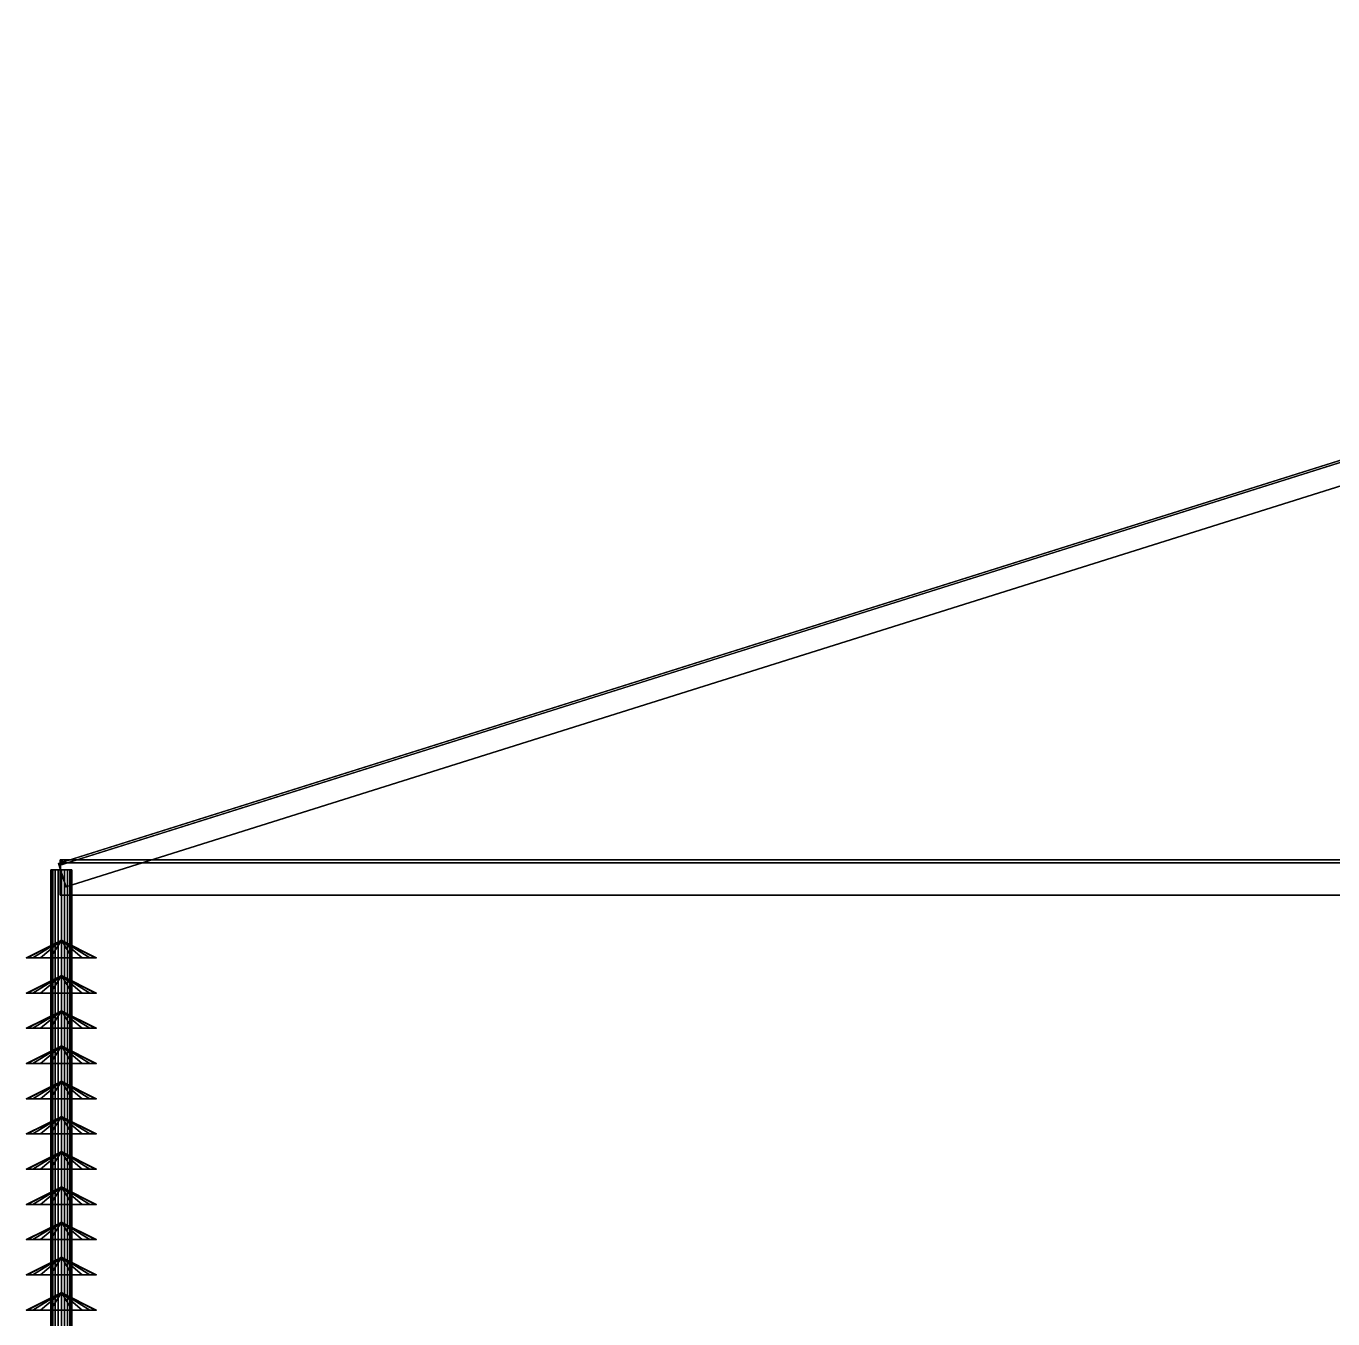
# Model space of a CAD drawing. Extents: x -14.2 to 13.4, y -20.5 to 46.3.
# Drawn here: x -8.95 to -5.24, y 32.225 to 35.896 of the extents above; entities that cross this region are included whole.
import ezdxf

# ---------------------------------------------------------------- set-up
doc = ezdxf.new("R2010")
doc.units = 0

msp = doc.modelspace()

# ---------------------------------------------------------------- linework, layer by layer
at = {"layer": '1', "color": 5}
for points in [[(-1.3083, 35.8931, 1.0196), (-8.8583, 33.5181, 0.0196), (-8.8499, 33.5207, -0.0499), (-1.2999, 35.8957, 0.9501)], [(-1.2999, 35.8957, -0.9501), (-8.8499, 33.5207, 0.0499), (-8.8583, 33.5181, -0.0196), (-1.3083, 35.8931, -1.0196)], [(-1.2873, 35.8263, 1.0196), (-8.8373, 33.4513, 0.0196), (-8.8583, 33.5181, 0.0196), (-1.3083, 35.8931, 1.0196)], [(-1.3083, 35.8931, -1.0196), (-8.8583, 33.5181, -0.0196), (-8.8373, 33.4513, -0.0196), (-1.2873, 35.8263, -1.0196)], [(-1.2981, 35.89, 0.9501), (-8.8481, 33.515, -0.0499), (-8.8558, 33.5126, 0.0136), (-1.3058, 35.8876, 1.0136)], [(-1.3058, 35.8876, -1.0136), (-8.8558, 33.5126, -0.0136), (-8.8481, 33.515, 0.0499), (-1.2981, 35.89, -0.9501)], [(-1.3058, 35.8876, 1.0136), (-8.8558, 33.5126, 0.0136), (-8.8366, 33.4515, 0.0136), (-1.2866, 35.8265, 1.0136)], [(-1.2866, 35.8265, -1.0136), (-8.8366, 33.4515, -0.0136), (-8.8558, 33.5126, -0.0136), (-1.3058, 35.8876, -1.0136)], [(-1.2999, 35.8957, 0.9501), (-8.8499, 33.5207, -0.0499), (-8.8481, 33.515, -0.0499), (-1.2981, 35.89, 0.9501)], [(-1.2981, 35.89, -0.9501), (-8.8481, 33.515, 0.0499), (-8.8499, 33.5207, 0.0499), (-1.2999, 35.8957, -0.9501)], [(-1.2866, 35.8265, 1.0136), (-8.8366, 33.4515, 0.0136), (-8.8373, 33.4513, 0.0196), (-1.2873, 35.8263, 1.0196)], [(-1.2873, 35.8263, -1.0196), (-8.8373, 33.4513, -0.0196), (-8.8366, 33.4515, -0.0136), (-1.2866, 35.8265, -1.0136)], [(-8.8583, 33.5181, 0.0196), (-8.8481, 33.515, -0.0499), (-8.8499, 33.5207, -0.0499)], [(-8.8583, 33.5181, -0.0196), (-8.8499, 33.5207, 0.0499), (-8.8481, 33.515, 0.0499)], [(-8.8583, 33.5181, 0.0196), (-8.8373, 33.4513, 0.0196), (-8.8366, 33.4515, 0.0136)], [(-8.8583, 33.5181, 0.0196), (-8.8366, 33.4515, 0.0136), (-8.8558, 33.5126, 0.0136)], [(-8.8583, 33.5181, 0.0196), (-8.8558, 33.5126, 0.0136), (-8.8481, 33.515, -0.0499)], [(-8.8583, 33.5181, -0.0196), (-8.8481, 33.515, 0.0499), (-8.8558, 33.5126, -0.0136)], [(-8.8583, 33.5181, -0.0196), (-8.8558, 33.5126, -0.0136), (-8.8366, 33.4515, -0.0136)], [(-8.8583, 33.5181, -0.0196), (-8.8366, 33.4515, -0.0136), (-8.8373, 33.4513, -0.0196)]]:
    msp.add_3dface(points, dxfattribs=at)
at = {"layer": '1', "color": 3}
for points in [[(-1.3037, 33.428, 1.0277), (-8.8537, 33.428, 0.0277), (-8.8537, 33.528, 0.0277), (-1.3037, 33.528, 1.0277)], [(-1.3037, 33.528, 1.0277), (-8.8537, 33.528, 0.0277), (-8.8405, 33.528, -0.0714), (-1.2905, 33.528, 0.9286)], [(-8.8537, 33.528, 0.0277), (-8.8537, 33.428, 0.0277), (-8.8526, 33.428, 0.0198)], [(-8.8537, 33.528, 0.0277), (-8.8526, 33.428, 0.0198), (-8.8526, 33.52, 0.0198)], [(-8.8537, 33.528, 0.0277), (-8.8526, 33.52, 0.0198), (-8.8405, 33.52, -0.0714)], [(-8.8537, 33.528, 0.0277), (-8.8405, 33.52, -0.0714), (-8.8405, 33.528, -0.0714)], [(-1.2905, 33.528, -0.9286), (-8.8405, 33.528, 0.0714), (-8.8537, 33.528, -0.0277), (-1.3037, 33.528, -1.0277)], [(-1.3037, 33.528, -1.0277), (-8.8537, 33.528, -0.0277), (-8.8537, 33.428, -0.0277), (-1.3037, 33.428, -1.0277)], [(-8.8537, 33.528, -0.0277), (-8.8405, 33.528, 0.0714), (-8.8405, 33.52, 0.0714)], [(-8.8537, 33.528, -0.0277), (-8.8405, 33.52, 0.0714), (-8.8526, 33.52, -0.0198)], [(-8.8537, 33.528, -0.0277), (-8.8526, 33.52, -0.0198), (-8.8526, 33.428, -0.0198)], [(-8.8537, 33.528, -0.0277), (-8.8526, 33.428, -0.0198), (-8.8537, 33.428, -0.0277)], [(-1.3026, 33.52, 1.0198), (-8.8526, 33.52, 0.0198), (-8.8526, 33.428, 0.0198), (-1.3026, 33.428, 1.0198)], [(-1.2905, 33.52, 0.9286), (-8.8405, 33.52, -0.0714), (-8.8526, 33.52, 0.0198), (-1.3026, 33.52, 1.0198)], [(-1.3026, 33.52, -1.0198), (-8.8526, 33.52, -0.0198), (-8.8405, 33.52, 0.0714), (-1.2905, 33.52, -0.9286)], [(-1.3026, 33.428, -1.0198), (-8.8526, 33.428, -0.0198), (-8.8526, 33.52, -0.0198), (-1.3026, 33.52, -1.0198)], [(-1.2905, 33.528, 0.9286), (-8.8405, 33.528, -0.0714), (-8.8405, 33.52, -0.0714), (-1.2905, 33.52, 0.9286)], [(-1.2905, 33.52, -0.9286), (-8.8405, 33.52, 0.0714), (-8.8405, 33.528, 0.0714), (-1.2905, 33.528, -0.9286)], [(-1.3026, 33.428, 1.0198), (-8.8526, 33.428, 0.0198), (-8.8537, 33.428, 0.0277), (-1.3037, 33.428, 1.0277)], [(-1.3037, 33.428, -1.0277), (-8.8537, 33.428, -0.0277), (-8.8526, 33.428, -0.0198), (-1.3026, 33.428, -1.0198)]]:
    msp.add_3dface(points, dxfattribs=at)
at = {"layer": '2', "color": 7}
for points in [[(-8.8785, 33.5, 0.0093), (-8.8785, 28.5, 0.0093), (-8.88, 28.5), (-8.88, 33.5)], [(-8.88, 33.5), (-8.88, 28.5), (-8.8785, 28.5, -0.0093), (-8.8785, 33.5, -0.0093)], [(-8.82, 33.5), (-8.8785, 33.5, 0.0093), (-8.88, 33.5)], [(-8.82, 33.5), (-8.88, 33.5), (-8.8785, 33.5, -0.0093)], [(-8.8743, 33.5, 0.0176), (-8.8743, 28.5, 0.0176), (-8.8785, 28.5, 0.0093), (-8.8785, 33.5, 0.0093)], [(-8.8785, 33.5, -0.0093), (-8.8785, 28.5, -0.0093), (-8.8743, 28.5, -0.0176), (-8.8743, 33.5, -0.0176)], [(-8.82, 33.5), (-8.8743, 33.5, 0.0176), (-8.8785, 33.5, 0.0093)], [(-8.82, 33.5), (-8.8785, 33.5, -0.0093), (-8.8743, 33.5, -0.0176)], [(-8.8676, 33.5, 0.0243), (-8.8676, 28.5, 0.0243), (-8.8743, 28.5, 0.0176), (-8.8743, 33.5, 0.0176)], [(-8.8743, 33.5, -0.0176), (-8.8743, 28.5, -0.0176), (-8.8676, 28.5, -0.0243), (-8.8676, 33.5, -0.0243)], [(-8.82, 33.5), (-8.8676, 33.5, 0.0243), (-8.8743, 33.5, 0.0176)], [(-8.82, 33.5), (-8.8743, 33.5, -0.0176), (-8.8676, 33.5, -0.0243)], [(-8.8593, 33.5, 0.0285), (-8.8593, 28.5, 0.0285), (-8.8676, 28.5, 0.0243), (-8.8676, 33.5, 0.0243)], [(-8.8676, 33.5, -0.0243), (-8.8676, 28.5, -0.0243), (-8.8593, 28.5, -0.0285), (-8.8593, 33.5, -0.0285)], [(-8.82, 33.5), (-8.8593, 33.5, 0.0285), (-8.8676, 33.5, 0.0243)], [(-8.82, 33.5), (-8.8676, 33.5, -0.0243), (-8.8593, 33.5, -0.0285)], [(-8.85, 33.5, 0.03), (-8.85, 28.5, 0.03), (-8.8593, 28.5, 0.0285), (-8.8593, 33.5, 0.0285)], [(-8.8593, 33.5, -0.0285), (-8.8593, 28.5, -0.0285), (-8.85, 28.5, -0.03), (-8.85, 33.5, -0.03)], [(-8.82, 33.5), (-8.85, 33.5, 0.03), (-8.8593, 33.5, 0.0285)], [(-8.82, 33.5), (-8.8593, 33.5, -0.0285), (-8.85, 33.5, -0.03)], [(-8.8407, 33.5, 0.0285), (-8.8407, 28.5, 0.0285), (-8.85, 28.5, 0.03), (-8.85, 33.5, 0.03)], [(-8.85, 33.5, -0.03), (-8.85, 28.5, -0.03), (-8.8407, 28.5, -0.0285), (-8.8407, 33.5, -0.0285)], [(-8.82, 33.5), (-8.8407, 33.5, 0.0285), (-8.85, 33.5, 0.03)], [(-8.82, 33.5), (-8.85, 33.5, -0.03), (-8.8407, 33.5, -0.0285)], [(-8.8324, 33.5, 0.0243), (-8.8324, 28.5, 0.0243), (-8.8407, 28.5, 0.0285), (-8.8407, 33.5, 0.0285)], [(-8.8407, 33.5, -0.0285), (-8.8407, 28.5, -0.0285), (-8.8324, 28.5, -0.0243), (-8.8324, 33.5, -0.0243)], [(-8.82, 33.5), (-8.8324, 33.5, 0.0243), (-8.8407, 33.5, 0.0285)], [(-8.82, 33.5), (-8.8407, 33.5, -0.0285), (-8.8324, 33.5, -0.0243)], [(-8.8257, 33.5, 0.0176), (-8.8257, 28.5, 0.0176), (-8.8324, 28.5, 0.0243), (-8.8324, 33.5, 0.0243)], [(-8.8324, 33.5, -0.0243), (-8.8324, 28.5, -0.0243), (-8.8257, 28.5, -0.0176), (-8.8257, 33.5, -0.0176)], [(-8.82, 33.5), (-8.8257, 33.5, 0.0176), (-8.8324, 33.5, 0.0243)], [(-8.82, 33.5), (-8.8324, 33.5, -0.0243), (-8.8257, 33.5, -0.0176)], [(-8.8215, 33.5, 0.0093), (-8.8215, 28.5, 0.0093), (-8.8257, 28.5, 0.0176), (-8.8257, 33.5, 0.0176)], [(-8.8257, 33.5, -0.0176), (-8.8257, 28.5, -0.0176), (-8.8215, 28.5, -0.0093), (-8.8215, 33.5, -0.0093)], [(-8.82, 33.5), (-8.8215, 33.5, 0.0093), (-8.8257, 33.5, 0.0176)], [(-8.82, 33.5), (-8.8257, 33.5, -0.0176), (-8.8215, 33.5, -0.0093)], [(-8.82, 33.5), (-8.82, 28.5), (-8.8215, 28.5, 0.0093), (-8.8215, 33.5, 0.0093)], [(-8.8215, 33.5, -0.0093), (-8.8215, 28.5, -0.0093), (-8.82, 28.5), (-8.82, 33.5)], [(-8.82, 33.5), (-8.8215, 33.5, -0.0093), (-8.82, 33.5)], [(-8.85, 33.3), (-8.9451, 33.25, 0.0309), (-8.95, 33.25)], [(-8.85, 33.3), (-8.95, 33.25), (-8.9451, 33.25, -0.0309)], [(-8.85, 33.3), (-8.9309, 33.25, 0.0588), (-8.9451, 33.25, 0.0309)], [(-8.85, 33.3), (-8.9451, 33.25, -0.0309), (-8.9309, 33.25, -0.0588)], [(-8.85, 33.3), (-8.9088, 33.25, 0.0809), (-8.9309, 33.25, 0.0588)], [(-8.85, 33.3), (-8.9309, 33.25, -0.0588), (-8.9088, 33.25, -0.0809)], [(-8.85, 33.3), (-8.8809, 33.25, 0.0951), (-8.9088, 33.25, 0.0809)], [(-8.85, 33.3), (-8.9088, 33.25, -0.0809), (-8.8809, 33.25, -0.0951)], [(-8.85, 33.3), (-8.85, 33.25, 0.1), (-8.8809, 33.25, 0.0951)], [(-8.85, 33.3), (-8.8809, 33.25, -0.0951), (-8.85, 33.25, -0.1)], [(-8.85, 33.3), (-8.75, 33.25), (-8.7549, 33.25, 0.0309)], [(-8.85, 33.3), (-8.7549, 33.25, 0.0309), (-8.7691, 33.25, 0.0588)], [(-8.85, 33.3), (-8.7691, 33.25, 0.0588), (-8.7912, 33.25, 0.0809)], [(-8.85, 33.3), (-8.7912, 33.25, 0.0809), (-8.8191, 33.25, 0.0951)], [(-8.85, 33.3), (-8.8191, 33.25, 0.0951), (-8.85, 33.25, 0.1)], [(-8.85, 33.3), (-8.85, 33.25, -0.1), (-8.8191, 33.25, -0.0951)], [(-8.85, 33.3), (-8.8191, 33.25, -0.0951), (-8.7912, 33.25, -0.0809)], [(-8.85, 33.3), (-8.7912, 33.25, -0.0809), (-8.7691, 33.25, -0.0588)], [(-8.85, 33.3), (-8.7691, 33.25, -0.0588), (-8.7549, 33.25, -0.0309)], [(-8.85, 33.3), (-8.7549, 33.25, -0.0309), (-8.75, 33.25)], [(-8.85, 33.2), (-8.9451, 33.15, 0.0309), (-8.95, 33.15)], [(-8.85, 33.2), (-8.95, 33.15), (-8.9451, 33.15, -0.0309)], [(-8.85, 33.2), (-8.9309, 33.15, 0.0588), (-8.9451, 33.15, 0.0309)], [(-8.85, 33.2), (-8.9451, 33.15, -0.0309), (-8.9309, 33.15, -0.0588)], [(-8.85, 33.2), (-8.9088, 33.15, 0.0809), (-8.9309, 33.15, 0.0588)], [(-8.85, 33.2), (-8.9309, 33.15, -0.0588), (-8.9088, 33.15, -0.0809)], [(-8.85, 33.2), (-8.8809, 33.15, 0.0951), (-8.9088, 33.15, 0.0809)], [(-8.85, 33.2), (-8.9088, 33.15, -0.0809), (-8.8809, 33.15, -0.0951)], [(-8.85, 33.2), (-8.85, 33.15, 0.1), (-8.8809, 33.15, 0.0951)], [(-8.85, 33.2), (-8.8809, 33.15, -0.0951), (-8.85, 33.15, -0.1)], [(-8.85, 33.2), (-8.75, 33.15), (-8.7549, 33.15, 0.0309)], [(-8.85, 33.2), (-8.7549, 33.15, 0.0309), (-8.7691, 33.15, 0.0588)], [(-8.85, 33.2), (-8.7691, 33.15, 0.0588), (-8.7912, 33.15, 0.0809)], [(-8.85, 33.2), (-8.7912, 33.15, 0.0809), (-8.8191, 33.15, 0.0951)], [(-8.85, 33.2), (-8.8191, 33.15, 0.0951), (-8.85, 33.15, 0.1)], [(-8.85, 33.2), (-8.85, 33.15, -0.1), (-8.8191, 33.15, -0.0951)], [(-8.85, 33.2), (-8.8191, 33.15, -0.0951), (-8.7912, 33.15, -0.0809)], [(-8.85, 33.2), (-8.7912, 33.15, -0.0809), (-8.7691, 33.15, -0.0588)], [(-8.85, 33.2), (-8.7691, 33.15, -0.0588), (-8.7549, 33.15, -0.0309)], [(-8.85, 33.2), (-8.7549, 33.15, -0.0309), (-8.75, 33.15)], [(-8.85, 33.1), (-8.9451, 33.05, 0.0309), (-8.95, 33.05)], [(-8.85, 33.1), (-8.95, 33.05), (-8.9451, 33.05, -0.0309)], [(-8.85, 33.1), (-8.9309, 33.05, 0.0588), (-8.9451, 33.05, 0.0309)], [(-8.85, 33.1), (-8.9451, 33.05, -0.0309), (-8.9309, 33.05, -0.0588)], [(-8.85, 33.1), (-8.9088, 33.05, 0.0809), (-8.9309, 33.05, 0.0588)], [(-8.85, 33.1), (-8.9309, 33.05, -0.0588), (-8.9088, 33.05, -0.0809)], [(-8.85, 33.1), (-8.8809, 33.05, 0.0951), (-8.9088, 33.05, 0.0809)], [(-8.85, 33.1), (-8.9088, 33.05, -0.0809), (-8.8809, 33.05, -0.0951)], [(-8.85, 33.1), (-8.85, 33.05, 0.1), (-8.8809, 33.05, 0.0951)], [(-8.85, 33.1), (-8.8809, 33.05, -0.0951), (-8.85, 33.05, -0.1)], [(-8.85, 33.1), (-8.75, 33.05), (-8.7549, 33.05, 0.0309)], [(-8.85, 33.1), (-8.7549, 33.05, 0.0309), (-8.7691, 33.05, 0.0588)], [(-8.85, 33.1), (-8.7691, 33.05, 0.0588), (-8.7912, 33.05, 0.0809)], [(-8.85, 33.1), (-8.7912, 33.05, 0.0809), (-8.8191, 33.05, 0.0951)], [(-8.85, 33.1), (-8.8191, 33.05, 0.0951), (-8.85, 33.05, 0.1)], [(-8.85, 33.1), (-8.85, 33.05, -0.1), (-8.8191, 33.05, -0.0951)], [(-8.85, 33.1), (-8.8191, 33.05, -0.0951), (-8.7912, 33.05, -0.0809)], [(-8.85, 33.1), (-8.7912, 33.05, -0.0809), (-8.7691, 33.05, -0.0588)], [(-8.85, 33.1), (-8.7691, 33.05, -0.0588), (-8.7549, 33.05, -0.0309)], [(-8.85, 33.1), (-8.7549, 33.05, -0.0309), (-8.75, 33.05)], [(-8.85, 33), (-8.9451, 32.95, 0.0309), (-8.95, 32.95)], [(-8.85, 33), (-8.95, 32.95), (-8.9451, 32.95, -0.0309)], [(-8.85, 33), (-8.9309, 32.95, 0.0588), (-8.9451, 32.95, 0.0309)], [(-8.85, 33), (-8.9451, 32.95, -0.0309), (-8.9309, 32.95, -0.0588)], [(-8.85, 33), (-8.9088, 32.95, 0.0809), (-8.9309, 32.95, 0.0588)], [(-8.85, 33), (-8.9309, 32.95, -0.0588), (-8.9088, 32.95, -0.0809)], [(-8.85, 33), (-8.8809, 32.95, 0.0951), (-8.9088, 32.95, 0.0809)], [(-8.85, 33), (-8.9088, 32.95, -0.0809), (-8.8809, 32.95, -0.0951)], [(-8.85, 33), (-8.85, 32.95, 0.1), (-8.8809, 32.95, 0.0951)], [(-8.85, 33), (-8.8809, 32.95, -0.0951), (-8.85, 32.95, -0.1)], [(-8.85, 33), (-8.75, 32.95), (-8.7549, 32.95, 0.0309)], [(-8.85, 33), (-8.7549, 32.95, 0.0309), (-8.7691, 32.95, 0.0588)], [(-8.85, 33), (-8.7691, 32.95, 0.0588), (-8.7912, 32.95, 0.0809)], [(-8.85, 33), (-8.7912, 32.95, 0.0809), (-8.8191, 32.95, 0.0951)], [(-8.85, 33), (-8.8191, 32.95, 0.0951), (-8.85, 32.95, 0.1)], [(-8.85, 33), (-8.85, 32.95, -0.1), (-8.8191, 32.95, -0.0951)], [(-8.85, 33), (-8.8191, 32.95, -0.0951), (-8.7912, 32.95, -0.0809)], [(-8.85, 33), (-8.7912, 32.95, -0.0809), (-8.7691, 32.95, -0.0588)], [(-8.85, 33), (-8.7691, 32.95, -0.0588), (-8.7549, 32.95, -0.0309)], [(-8.85, 33), (-8.7549, 32.95, -0.0309), (-8.75, 32.95)], [(-8.85, 32.9), (-8.9451, 32.85, 0.0309), (-8.95, 32.85)], [(-8.85, 32.9), (-8.95, 32.85), (-8.9451, 32.85, -0.0309)], [(-8.85, 32.9), (-8.9309, 32.85, 0.0588), (-8.9451, 32.85, 0.0309)], [(-8.85, 32.9), (-8.9451, 32.85, -0.0309), (-8.9309, 32.85, -0.0588)], [(-8.85, 32.9), (-8.9088, 32.85, 0.0809), (-8.9309, 32.85, 0.0588)], [(-8.85, 32.9), (-8.9309, 32.85, -0.0588), (-8.9088, 32.85, -0.0809)], [(-8.85, 32.9), (-8.8809, 32.85, 0.0951), (-8.9088, 32.85, 0.0809)], [(-8.85, 32.9), (-8.9088, 32.85, -0.0809), (-8.8809, 32.85, -0.0951)], [(-8.85, 32.9), (-8.85, 32.85, 0.1), (-8.8809, 32.85, 0.0951)], [(-8.85, 32.9), (-8.8809, 32.85, -0.0951), (-8.85, 32.85, -0.1)], [(-8.85, 32.9), (-8.75, 32.85), (-8.7549, 32.85, 0.0309)], [(-8.85, 32.9), (-8.7549, 32.85, 0.0309), (-8.7691, 32.85, 0.0588)], [(-8.85, 32.9), (-8.7691, 32.85, 0.0588), (-8.7912, 32.85, 0.0809)], [(-8.85, 32.9), (-8.7912, 32.85, 0.0809), (-8.8191, 32.85, 0.0951)], [(-8.85, 32.9), (-8.8191, 32.85, 0.0951), (-8.85, 32.85, 0.1)], [(-8.85, 32.9), (-8.85, 32.85, -0.1), (-8.8191, 32.85, -0.0951)], [(-8.85, 32.9), (-8.8191, 32.85, -0.0951), (-8.7912, 32.85, -0.0809)], [(-8.85, 32.9), (-8.7912, 32.85, -0.0809), (-8.7691, 32.85, -0.0588)], [(-8.85, 32.9), (-8.7691, 32.85, -0.0588), (-8.7549, 32.85, -0.0309)], [(-8.85, 32.9), (-8.7549, 32.85, -0.0309), (-8.75, 32.85)], [(-8.85, 32.8), (-8.9451, 32.75, 0.0309), (-8.95, 32.75)], [(-8.85, 32.8), (-8.95, 32.75), (-8.9451, 32.75, -0.0309)], [(-8.85, 32.8), (-8.9309, 32.75, 0.0588), (-8.9451, 32.75, 0.0309)], [(-8.85, 32.8), (-8.9451, 32.75, -0.0309), (-8.9309, 32.75, -0.0588)], [(-8.85, 32.8), (-8.9088, 32.75, 0.0809), (-8.9309, 32.75, 0.0588)], [(-8.85, 32.8), (-8.9309, 32.75, -0.0588), (-8.9088, 32.75, -0.0809)], [(-8.85, 32.8), (-8.8809, 32.75, 0.0951), (-8.9088, 32.75, 0.0809)], [(-8.85, 32.8), (-8.9088, 32.75, -0.0809), (-8.8809, 32.75, -0.0951)], [(-8.85, 32.8), (-8.85, 32.75, 0.1), (-8.8809, 32.75, 0.0951)], [(-8.85, 32.8), (-8.8809, 32.75, -0.0951), (-8.85, 32.75, -0.1)], [(-8.85, 32.8), (-8.75, 32.75), (-8.7549, 32.75, 0.0309)], [(-8.85, 32.8), (-8.7549, 32.75, 0.0309), (-8.7691, 32.75, 0.0588)], [(-8.85, 32.8), (-8.7691, 32.75, 0.0588), (-8.7912, 32.75, 0.0809)], [(-8.85, 32.8), (-8.7912, 32.75, 0.0809), (-8.8191, 32.75, 0.0951)], [(-8.85, 32.8), (-8.8191, 32.75, 0.0951), (-8.85, 32.75, 0.1)], [(-8.85, 32.8), (-8.85, 32.75, -0.1), (-8.8191, 32.75, -0.0951)], [(-8.85, 32.8), (-8.8191, 32.75, -0.0951), (-8.7912, 32.75, -0.0809)], [(-8.85, 32.8), (-8.7912, 32.75, -0.0809), (-8.7691, 32.75, -0.0588)], [(-8.85, 32.8), (-8.7691, 32.75, -0.0588), (-8.7549, 32.75, -0.0309)], [(-8.85, 32.8), (-8.7549, 32.75, -0.0309), (-8.75, 32.75)], [(-8.85, 32.7), (-8.9451, 32.65, 0.0309), (-8.95, 32.65)], [(-8.85, 32.7), (-8.95, 32.65), (-8.9451, 32.65, -0.0309)], [(-8.85, 32.7), (-8.9309, 32.65, 0.0588), (-8.9451, 32.65, 0.0309)], [(-8.85, 32.7), (-8.9451, 32.65, -0.0309), (-8.9309, 32.65, -0.0588)], [(-8.85, 32.7), (-8.9088, 32.65, 0.0809), (-8.9309, 32.65, 0.0588)], [(-8.85, 32.7), (-8.9309, 32.65, -0.0588), (-8.9088, 32.65, -0.0809)], [(-8.85, 32.7), (-8.8809, 32.65, 0.0951), (-8.9088, 32.65, 0.0809)], [(-8.85, 32.7), (-8.9088, 32.65, -0.0809), (-8.8809, 32.65, -0.0951)], [(-8.85, 32.7), (-8.85, 32.65, 0.1), (-8.8809, 32.65, 0.0951)], [(-8.85, 32.7), (-8.8809, 32.65, -0.0951), (-8.85, 32.65, -0.1)], [(-8.85, 32.7), (-8.75, 32.65), (-8.7549, 32.65, 0.0309)], [(-8.85, 32.7), (-8.7549, 32.65, 0.0309), (-8.7691, 32.65, 0.0588)], [(-8.85, 32.7), (-8.7691, 32.65, 0.0588), (-8.7912, 32.65, 0.0809)], [(-8.85, 32.7), (-8.7912, 32.65, 0.0809), (-8.8191, 32.65, 0.0951)], [(-8.85, 32.7), (-8.8191, 32.65, 0.0951), (-8.85, 32.65, 0.1)], [(-8.85, 32.7), (-8.85, 32.65, -0.1), (-8.8191, 32.65, -0.0951)], [(-8.85, 32.7), (-8.8191, 32.65, -0.0951), (-8.7912, 32.65, -0.0809)], [(-8.85, 32.7), (-8.7912, 32.65, -0.0809), (-8.7691, 32.65, -0.0588)], [(-8.85, 32.7), (-8.7691, 32.65, -0.0588), (-8.7549, 32.65, -0.0309)], [(-8.85, 32.7), (-8.7549, 32.65, -0.0309), (-8.75, 32.65)], [(-8.85, 32.6), (-8.9451, 32.55, 0.0309), (-8.95, 32.55)], [(-8.85, 32.6), (-8.95, 32.55), (-8.9451, 32.55, -0.0309)], [(-8.85, 32.6), (-8.9309, 32.55, 0.0588), (-8.9451, 32.55, 0.0309)], [(-8.85, 32.6), (-8.9451, 32.55, -0.0309), (-8.9309, 32.55, -0.0588)], [(-8.85, 32.6), (-8.9088, 32.55, 0.0809), (-8.9309, 32.55, 0.0588)], [(-8.85, 32.6), (-8.9309, 32.55, -0.0588), (-8.9088, 32.55, -0.0809)], [(-8.85, 32.6), (-8.8809, 32.55, 0.0951), (-8.9088, 32.55, 0.0809)], [(-8.85, 32.6), (-8.9088, 32.55, -0.0809), (-8.8809, 32.55, -0.0951)], [(-8.85, 32.6), (-8.85, 32.55, 0.1), (-8.8809, 32.55, 0.0951)], [(-8.85, 32.6), (-8.8809, 32.55, -0.0951), (-8.85, 32.55, -0.1)], [(-8.85, 32.6), (-8.75, 32.55), (-8.7549, 32.55, 0.0309)], [(-8.85, 32.6), (-8.7549, 32.55, 0.0309), (-8.7691, 32.55, 0.0588)], [(-8.85, 32.6), (-8.7691, 32.55, 0.0588), (-8.7912, 32.55, 0.0809)], [(-8.85, 32.6), (-8.7912, 32.55, 0.0809), (-8.8191, 32.55, 0.0951)], [(-8.85, 32.6), (-8.8191, 32.55, 0.0951), (-8.85, 32.55, 0.1)], [(-8.85, 32.6), (-8.85, 32.55, -0.1), (-8.8191, 32.55, -0.0951)], [(-8.85, 32.6), (-8.8191, 32.55, -0.0951), (-8.7912, 32.55, -0.0809)], [(-8.85, 32.6), (-8.7912, 32.55, -0.0809), (-8.7691, 32.55, -0.0588)], [(-8.85, 32.6), (-8.7691, 32.55, -0.0588), (-8.7549, 32.55, -0.0309)], [(-8.85, 32.6), (-8.7549, 32.55, -0.0309), (-8.75, 32.55)], [(-8.85, 32.5), (-8.9451, 32.45, 0.0309), (-8.95, 32.45)], [(-8.85, 32.5), (-8.95, 32.45), (-8.9451, 32.45, -0.0309)], [(-8.85, 32.5), (-8.9309, 32.45, 0.0588), (-8.9451, 32.45, 0.0309)], [(-8.85, 32.5), (-8.9451, 32.45, -0.0309), (-8.9309, 32.45, -0.0588)], [(-8.85, 32.5), (-8.9088, 32.45, 0.0809), (-8.9309, 32.45, 0.0588)], [(-8.85, 32.5), (-8.9309, 32.45, -0.0588), (-8.9088, 32.45, -0.0809)], [(-8.85, 32.5), (-8.8809, 32.45, 0.0951), (-8.9088, 32.45, 0.0809)], [(-8.85, 32.5), (-8.9088, 32.45, -0.0809), (-8.8809, 32.45, -0.0951)], [(-8.85, 32.5), (-8.85, 32.45, 0.1), (-8.8809, 32.45, 0.0951)], [(-8.85, 32.5), (-8.8809, 32.45, -0.0951), (-8.85, 32.45, -0.1)], [(-8.85, 32.5), (-8.75, 32.45), (-8.7549, 32.45, 0.0309)], [(-8.85, 32.5), (-8.7549, 32.45, 0.0309), (-8.7691, 32.45, 0.0588)], [(-8.85, 32.5), (-8.7691, 32.45, 0.0588), (-8.7912, 32.45, 0.0809)], [(-8.85, 32.5), (-8.7912, 32.45, 0.0809), (-8.8191, 32.45, 0.0951)], [(-8.85, 32.5), (-8.8191, 32.45, 0.0951), (-8.85, 32.45, 0.1)], [(-8.85, 32.5), (-8.85, 32.45, -0.1), (-8.8191, 32.45, -0.0951)], [(-8.85, 32.5), (-8.8191, 32.45, -0.0951), (-8.7912, 32.45, -0.0809)], [(-8.85, 32.5), (-8.7912, 32.45, -0.0809), (-8.7691, 32.45, -0.0588)], [(-8.85, 32.5), (-8.7691, 32.45, -0.0588), (-8.7549, 32.45, -0.0309)], [(-8.85, 32.5), (-8.7549, 32.45, -0.0309), (-8.75, 32.45)], [(-8.85, 32.4), (-8.9451, 32.35, 0.0309), (-8.95, 32.35)], [(-8.85, 32.4), (-8.95, 32.35), (-8.9451, 32.35, -0.0309)], [(-8.85, 32.4), (-8.9309, 32.35, 0.0588), (-8.9451, 32.35, 0.0309)], [(-8.85, 32.4), (-8.9451, 32.35, -0.0309), (-8.9309, 32.35, -0.0588)], [(-8.85, 32.4), (-8.9088, 32.35, 0.0809), (-8.9309, 32.35, 0.0588)], [(-8.85, 32.4), (-8.9309, 32.35, -0.0588), (-8.9088, 32.35, -0.0809)], [(-8.85, 32.4), (-8.8809, 32.35, 0.0951), (-8.9088, 32.35, 0.0809)], [(-8.85, 32.4), (-8.9088, 32.35, -0.0809), (-8.8809, 32.35, -0.0951)], [(-8.85, 32.4), (-8.85, 32.35, 0.1), (-8.8809, 32.35, 0.0951)], [(-8.85, 32.4), (-8.8809, 32.35, -0.0951), (-8.85, 32.35, -0.1)], [(-8.85, 32.4), (-8.75, 32.35), (-8.7549, 32.35, 0.0309)], [(-8.85, 32.4), (-8.7549, 32.35, 0.0309), (-8.7691, 32.35, 0.0588)], [(-8.85, 32.4), (-8.7691, 32.35, 0.0588), (-8.7912, 32.35, 0.0809)], [(-8.85, 32.4), (-8.7912, 32.35, 0.0809), (-8.8191, 32.35, 0.0951)], [(-8.85, 32.4), (-8.8191, 32.35, 0.0951), (-8.85, 32.35, 0.1)], [(-8.85, 32.4), (-8.85, 32.35, -0.1), (-8.8191, 32.35, -0.0951)], [(-8.85, 32.4), (-8.8191, 32.35, -0.0951), (-8.7912, 32.35, -0.0809)], [(-8.85, 32.4), (-8.7912, 32.35, -0.0809), (-8.7691, 32.35, -0.0588)], [(-8.85, 32.4), (-8.7691, 32.35, -0.0588), (-8.7549, 32.35, -0.0309)], [(-8.85, 32.4), (-8.7549, 32.35, -0.0309), (-8.75, 32.35)], [(-8.85, 32.3), (-8.9451, 32.25, 0.0309), (-8.95, 32.25)], [(-8.85, 32.3), (-8.95, 32.25), (-8.9451, 32.25, -0.0309)], [(-8.85, 32.3), (-8.9309, 32.25, 0.0588), (-8.9451, 32.25, 0.0309)], [(-8.85, 32.3), (-8.9451, 32.25, -0.0309), (-8.9309, 32.25, -0.0588)], [(-8.85, 32.3), (-8.9088, 32.25, 0.0809), (-8.9309, 32.25, 0.0588)], [(-8.85, 32.3), (-8.9309, 32.25, -0.0588), (-8.9088, 32.25, -0.0809)], [(-8.85, 32.3), (-8.8809, 32.25, 0.0951), (-8.9088, 32.25, 0.0809)], [(-8.85, 32.3), (-8.9088, 32.25, -0.0809), (-8.8809, 32.25, -0.0951)], [(-8.85, 32.3), (-8.85, 32.25, 0.1), (-8.8809, 32.25, 0.0951)], [(-8.85, 32.3), (-8.8809, 32.25, -0.0951), (-8.85, 32.25, -0.1)], [(-8.85, 32.3), (-8.75, 32.25), (-8.7549, 32.25, 0.0309)], [(-8.85, 32.3), (-8.7549, 32.25, 0.0309), (-8.7691, 32.25, 0.0588)], [(-8.85, 32.3), (-8.7691, 32.25, 0.0588), (-8.7912, 32.25, 0.0809)], [(-8.85, 32.3), (-8.7912, 32.25, 0.0809), (-8.8191, 32.25, 0.0951)], [(-8.85, 32.3), (-8.8191, 32.25, 0.0951), (-8.85, 32.25, 0.1)], [(-8.85, 32.3), (-8.85, 32.25, -0.1), (-8.8191, 32.25, -0.0951)], [(-8.85, 32.3), (-8.8191, 32.25, -0.0951), (-8.7912, 32.25, -0.0809)], [(-8.85, 32.3), (-8.7912, 32.25, -0.0809), (-8.7691, 32.25, -0.0588)], [(-8.85, 32.3), (-8.7691, 32.25, -0.0588), (-8.7549, 32.25, -0.0309)], [(-8.85, 32.3), (-8.7549, 32.25, -0.0309), (-8.75, 32.25)]]:
    msp.add_3dface(points, dxfattribs=at)

doc.saveas('drawing.dxf')
